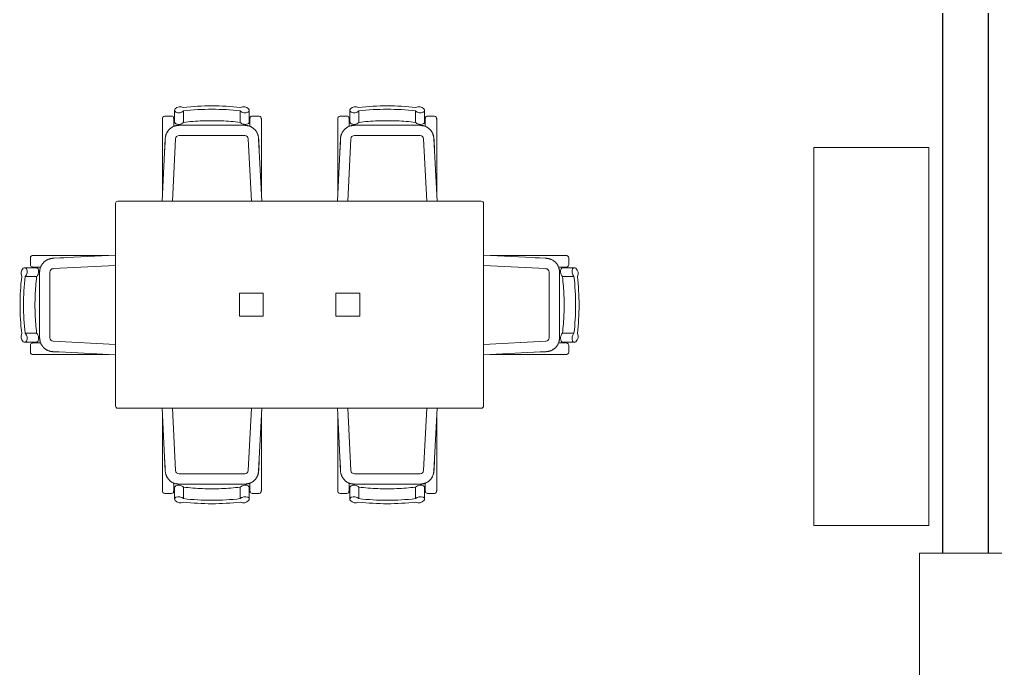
# Model space of a CAD drawing. Header units: inches. Extents: x 675 to 51927, y 19035 to 68555.
# Drawn here: x 22189 to 26431, y 58550 to 61371 of the extents above; entities that cross this region are included whole.
import ezdxf

# ---------------------------------------------------------------- set-up
doc = ezdxf.new("R2010")
doc.units = ezdxf.units.IN
doc.header["$LTSCALE"] = 0.5
doc.header["$MEASUREMENT"] = 0
for name, color, linetype, lineweight in [('00I-FURN', 30, 'Continuous', 9), ('Column', 192, 'Continuous', 13), ('Wall', 113, 'Continuous', 50)]:
    doc.layers.add(name, color=color, linetype=linetype, lineweight=lineweight)

msp = doc.modelspace()

# ---------------------------------------------------------------- linework, layer by layer
at = {"layer": '00I-FURN'}
for p, q in [((22863.2, 60976.5), (22863.2, 60926.6)), ((22902.2, 60974.1), (22902.2, 60924.2)), ((23148.6, 60924.2), (23148.6, 60974.1)), ((23187.6, 60926.6), (23187.6, 60976.5)), ((23625.2, 60976.5), (23625.2, 60926.6)), ((23664.2, 60974.1), (23664.2, 60924.2)), ((23910.6, 60924.2), (23910.6, 60974.1)), ((23949.6, 60926.6), (23949.6, 60976.5)), ((22820.4, 60951.4), (22850.4, 60951.4)), ((22863.3, 60943.8), (22857.4, 60943.8)), ((22860, 60933.8), (22863.2, 60933.8)), ((23193.5, 60943.8), (23187.5, 60943.8)), ((23187.6, 60933.8), (23190.9, 60933.8)), ((23200.4, 60951.4), (23230.4, 60951.4)), ((23612.4, 60951.4), (23582.4, 60951.4)), ((23625.3, 60943.8), (23619.4, 60943.8)), ((23622, 60933.8), (23625.2, 60933.8)), ((23955.5, 60943.8), (23949.5, 60943.8)), ((23949.6, 60933.8), (23952.9, 60933.8)), ((23992.4, 60951.4), (23962.4, 60951.4)), ((22833.6, 60883.6), (22832.1, 60881.5)), ((23168.4, 60911.4), (22882.5, 60911.4)), ((23930.4, 60911.4), (23644.5, 60911.4)), ((23981.3, 60880.6), (23979.9, 60882.8)), ((22822.6, 60854.4), (22808.9, 60581.3)), ((22821.8, 60848.6), (22820.3, 60805.4)), ((22867.5, 60852.1), (22854, 60581.3)), ((22882.5, 60866.4), (23168.4, 60866.4)), ((23196.9, 60581.3), (23183.3, 60852.1)), ((23241.9, 60581.3), (23228.3, 60854.4)), ((23230.5, 60805.4), (23229, 60848.6)), ((23584.6, 60854.4), (23570.9, 60581.3)), ((23583.8, 60848.6), (23582.3, 60805.4)), ((23629.5, 60852.1), (23616, 60581.3)), ((23644.5, 60866.4), (23930.4, 60866.4)), ((23945.3, 60852.1), (23958.9, 60581.3)), ((24003.9, 60581.3), (23990.3, 60854.4)), ((23992.5, 60805.4), (23991, 60848.6)), ((26141.4, 60815.5), (25641.4, 60815.5)), ((25641.4, 60815.5), (25641.4, 59171.3)), ((26141.4, 59171.3), (26141.4, 60815.5)), ((24196.4, 60581.3), (22616.4, 60581.3)), ((22606.4, 60571.3), (22606.4, 59691.3)), ((24206.4, 59691.3), (24206.4, 60571.3)), ((22236.4, 60335.3), (22236.4, 60305.3)), ((22606.4, 60346.8), (22333.4, 60333.2)), ((22382.3, 60335.4), (22339.1, 60333.9)), ((24479.5, 60333.2), (24206.4, 60346.8)), ((24473.7, 60333.9), (24430.5, 60335.4)), ((24576.5, 60305.3), (24576.5, 60335.3)), ((22261.2, 60292.5), (22211.2, 60292.5)), ((22244, 60298.3), (22244, 60292.4)), ((22254, 60292.5), (22254, 60295.7)), ((22606.4, 60301.8), (22335.6, 60288.2)), ((24477.2, 60288.2), (24206.4, 60301.8)), ((24601.6, 60292.5), (24551.7, 60292.5)), ((24558.9, 60295.7), (24558.9, 60292.5)), ((24568.9, 60292.4), (24568.9, 60298.3)), ((22263.5, 60253.5), (22213.6, 60253.5)), ((22276.4, 60273.2), (22276.4, 59987.4)), ((22321.4, 59987.4), (22321.4, 60273.2)), ((24491.5, 60273.2), (24491.5, 59987.4)), ((24536.5, 59987.4), (24536.5, 60273.2)), ((24599.3, 60253.5), (24549.3, 60253.5)), ((23145.2, 60181.3), (23248.7, 60181.3)), ((23145.2, 60081.3), (23145.2, 60181.3)), ((23248.7, 60081.3), (23248.7, 60181.3)), ((23564.1, 60181.3), (23667.7, 60181.3)), ((23564.1, 60181.3), (23564.1, 60081.3)), ((23667.7, 60081.3), (23667.7, 60181.3)), ((23248.7, 60081.3), (23145.2, 60081.3)), ((23667.7, 60081.3), (23564.1, 60081.3)), ((22213.6, 60007.1), (22263.5, 60007.1)), ((24549.3, 60007.1), (24599.3, 60007.1)), ((22211.2, 59968.1), (22261.2, 59968.1)), ((22236.4, 59925.3), (22236.4, 59955.3)), ((22244, 59968.2), (22244, 59962.3)), ((22254, 59964.9), (22254, 59968.1)), ((22606.4, 59958.9), (22335.6, 59972.4)), ((24206.4, 59958.9), (24477.2, 59972.4)), ((24551.7, 59968.1), (24601.6, 59968.1)), ((24558.9, 59968.1), (24558.9, 59964.9)), ((24568.9, 59962.3), (24568.9, 59968.2)), ((24576.5, 59955.3), (24576.5, 59925.3)), ((22304.1, 59938.4), (22306.3, 59937)), ((22333.4, 59927.5), (22606.4, 59913.8)), ((22339.1, 59926.7), (22382.3, 59925.2)), ((24206.4, 59913.8), (24479.5, 59927.5)), ((24430.5, 59925.2), (24473.7, 59926.7)), ((24505.7, 59936.4), (24507.9, 59937.9)), ((22616.4, 59681.3), (24196.4, 59681.3)), ((22808.9, 59681.3), (22822.6, 59408.3)), ((22867.5, 59410.5), (22854, 59681.3)), ((23196.9, 59681.3), (23183.3, 59410.5)), ((23228.3, 59408.3), (23241.9, 59681.3)), ((23570.9, 59681.3), (23584.6, 59408.3)), ((23629.5, 59410.5), (23616, 59681.3)), ((23945.3, 59410.5), (23958.9, 59681.3)), ((23990.3, 59408.3), (24003.9, 59681.3)), ((22820.3, 59457.2), (22821.8, 59414)), ((23229, 59414), (23230.5, 59457.2)), ((23582.3, 59457.2), (23583.8, 59414)), ((23991, 59414), (23992.5, 59457.2)), ((22882.5, 59396.3), (23168.4, 59396.3)), ((23930.4, 59396.3), (23644.5, 59396.3)), ((22831.6, 59382), (22833, 59379.8)), ((22882.5, 59351.3), (23168.4, 59351.3)), ((23644.5, 59351.3), (23930.4, 59351.3)), ((23979.3, 59379), (23980.8, 59381.1)), ((22850.4, 59311.3), (22820.4, 59311.3)), ((22857.4, 59318.8), (22863.3, 59318.8)), ((22863.2, 59328.8), (22860, 59328.8)), ((22863.2, 59336), (22863.2, 59286.1)), ((22902.2, 59338.4), (22902.2, 59288.5)), ((23148.6, 59288.5), (23148.6, 59338.4)), ((23187.5, 59318.8), (23193.5, 59318.8)), ((23187.6, 59286.1), (23187.6, 59336)), ((23190.9, 59328.8), (23187.6, 59328.8)), ((23200.4, 59311.3), (23230.4, 59311.3)), ((23612.4, 59311.3), (23582.4, 59311.3)), ((23619.4, 59318.8), (23625.3, 59318.8)), ((23625.2, 59328.8), (23622, 59328.8)), ((23625.2, 59336), (23625.2, 59286.1)), ((23664.2, 59338.4), (23664.2, 59288.5)), ((23910.6, 59288.5), (23910.6, 59338.4)), ((23949.5, 59318.8), (23955.5, 59318.8)), ((23949.6, 59286.1), (23949.6, 59336)), ((23952.9, 59328.8), (23949.6, 59328.8)), ((23962.4, 59311.3), (23992.4, 59311.3)), ((25641.4, 59171.3), (26141.4, 59171.3))]:
    msp.add_line(p, q, dxfattribs=at)
at = {"layer": '00I-FURN', "flags": 128}
for points in [[(22810.4, 60941.4), (22810.4, 60611.4)], [(22860.4, 60907.1), (22860.4, 60941.4)], [(23190.4, 60941.4), (23190.4, 60908.2)], [(23240.4, 60611.4), (23240.4, 60941.4)], [(23572.4, 60941.4), (23572.4, 60611.4)], [(23622.4, 60907.1), (23622.4, 60941.4)], [(23952.4, 60941.4), (23952.4, 60908.2)], [(24002.4, 60611.4), (24002.4, 60941.4)], [(22882.5, 60911.4), (22880.1, 60911.3), (22877.7, 60911.2), (22875.3, 60910.9), (22872.9, 60910.6), (22870.6, 60910.2), (22868.2, 60909.6), (22865.9, 60909), (22863.6, 60908.3), (22861.4, 60907.5), (22859.1, 60906.6), (22857, 60905.6), (22854.8, 60904.6), (22852.7, 60903.4), (22850.6, 60902.2), (22848.6, 60900.9), (22846.7, 60899.5), (22844.8, 60898), (22842.9, 60896.5), (22841.2, 60894.8), (22839.5, 60893.2), (22837.8, 60891.4), (22836.3, 60889.6), (22834.8, 60887.7), (22833.4, 60885.8), (22832, 60883.8), (22830.8, 60881.7), (22829.6, 60879.6), (22828.5, 60877.5), (22827.5, 60875.3), (22826.6, 60873.1), (22825.8, 60870.8), (22825, 60868.6), (22824.4, 60866.2), (22823.8, 60863.9), (22823.4, 60861.6), (22823, 60859.2), (22822.8, 60856.8), (22822.6, 60854.4), (22822.6, 60854.4)], [(22886.8, 60911.4), (22884.2, 60911.3), (22881.6, 60911.1), (22879, 60910.9), (22876.5, 60910.5), (22873.9, 60910.1), (22871.4, 60909.5), (22868.8, 60908.8), (22867.5, 60908.4)], [(23183, 60908.5), (23180.5, 60909.2), (23178, 60909.8), (23175.4, 60910.4), (23172.9, 60910.8), (23170.3, 60911.1), (23167.7, 60911.3), (23165.1, 60911.3), (23164.1, 60911.4)], [(23228.3, 60854.4), (23228.1, 60856.7), (23227.9, 60859.1), (23227.5, 60861.5), (23227, 60863.9), (23226.5, 60866.2), (23225.9, 60868.5), (23225.1, 60870.8), (23224.3, 60873.1), (23223.4, 60875.3), (23222.4, 60877.5), (23221.3, 60879.6), (23220.1, 60881.7), (23218.9, 60883.7), (23217.5, 60885.7), (23216.1, 60887.7), (23214.6, 60889.5), (23213.1, 60891.4), (23211.4, 60893.1), (23209.7, 60894.8), (23208, 60896.4), (23206.1, 60898), (23204.2, 60899.5), (23202.3, 60900.8), (23200.3, 60902.2), (23198.2, 60903.4), (23196.1, 60904.6), (23194, 60905.6), (23191.8, 60906.6), (23189.5, 60907.5), (23187.3, 60908.3), (23185, 60909), (23182.7, 60909.6), (23180.3, 60910.2), (23178, 60910.6), (23175.6, 60910.9), (23173.2, 60911.2), (23170.8, 60911.3), (23168.4, 60911.4), (23168.4, 60911.4)], [(23644.5, 60911.4), (23642.1, 60911.3), (23639.7, 60911.2), (23637.3, 60910.9), (23634.9, 60910.6), (23632.6, 60910.2), (23630.2, 60909.6), (23627.9, 60909), (23625.6, 60908.3), (23623.4, 60907.5), (23621.1, 60906.6), (23618.9, 60905.6), (23616.8, 60904.6), (23614.7, 60903.4), (23612.6, 60902.2), (23610.6, 60900.9), (23608.7, 60899.5), (23606.8, 60898), (23604.9, 60896.5), (23603.2, 60894.8), (23601.5, 60893.2), (23599.8, 60891.4), (23598.3, 60889.6), (23596.8, 60887.7), (23595.4, 60885.8), (23594, 60883.8), (23592.8, 60881.7), (23591.6, 60879.6), (23590.5, 60877.5), (23589.5, 60875.3), (23588.6, 60873.1), (23587.8, 60870.8), (23587, 60868.6), (23586.4, 60866.2), (23585.8, 60863.9), (23585.4, 60861.6), (23585, 60859.2), (23584.8, 60856.8), (23584.6, 60854.4), (23584.6, 60854.4)], [(23648.8, 60911.4), (23646.2, 60911.3), (23643.6, 60911.1), (23641, 60910.9), (23638.4, 60910.5), (23635.9, 60910.1), (23633.4, 60909.5), (23630.8, 60908.8), (23629.6, 60908.4)], [(23945, 60908.5), (23942.5, 60909.2), (23940, 60909.8), (23937.4, 60910.4), (23934.9, 60910.8), (23932.3, 60911.1), (23929.7, 60911.3), (23927.1, 60911.3), (23926.1, 60911.4)], [(23990.3, 60854.4), (23990.1, 60856.7), (23989.8, 60859.1), (23989.5, 60861.5), (23989, 60863.9), (23988.5, 60866.2), (23987.8, 60868.5), (23987.1, 60870.8), (23986.3, 60873.1), (23985.4, 60875.3), (23984.4, 60877.5), (23983.3, 60879.6), (23982.1, 60881.7), (23980.9, 60883.7), (23979.5, 60885.7), (23978.1, 60887.7), (23976.6, 60889.5), (23975.1, 60891.4), (23973.4, 60893.1), (23971.7, 60894.8), (23970, 60896.4), (23968.1, 60898), (23966.2, 60899.5), (23964.3, 60900.8), (23962.3, 60902.2), (23960.2, 60903.4), (23958.1, 60904.6), (23956, 60905.6), (23953.8, 60906.6), (23951.5, 60907.5), (23949.3, 60908.3), (23947, 60909), (23944.7, 60909.6), (23942.3, 60910.2), (23940, 60910.6), (23937.6, 60910.9), (23935.2, 60911.2), (23932.8, 60911.3), (23930.4, 60911.4), (23930.4, 60911.4)], [(22826.2, 60869.9), (22825.3, 60867.5), (22824.5, 60865), (22823.8, 60862.5), (22823.2, 60860), (22822.8, 60857.4), (22822.4, 60854.8), (22822.1, 60852.3), (22821.9, 60849.7), (22821.8, 60848.6)], [(23229, 60848.6), (23228.9, 60851.2), (23228.6, 60853.8), (23228.3, 60856.4), (23227.8, 60858.9), (23227.3, 60861.5), (23226.6, 60864), (23225.9, 60866.5), (23225, 60868.9), (23224.4, 60870.6)], [(23588.2, 60869.9), (23587.3, 60867.5), (23586.5, 60865), (23585.8, 60862.5), (23585.2, 60860), (23584.7, 60857.4), (23584.4, 60854.8), (23584.1, 60852.3), (23583.9, 60849.7), (23583.8, 60848.6)], [(23991, 60848.6), (23990.9, 60851.2), (23990.6, 60853.8), (23990.3, 60856.4), (23989.8, 60858.9), (23989.3, 60861.5), (23988.6, 60864), (23987.9, 60866.5), (23987, 60868.9), (23986.4, 60870.6)], [(22576.4, 60345.3), (22246.4, 60345.3)], [(22333.4, 60333.2), (22331, 60333), (22328.6, 60332.7), (22326.2, 60332.4), (22323.9, 60331.9), (22321.5, 60331.4), (22319.2, 60330.7), (22316.9, 60330), (22314.7, 60329.2), (22312.5, 60328.3), (22310.3, 60327.3), (22308.1, 60326.2), (22306.1, 60325), (22304, 60323.7), (22302, 60322.4), (22300.1, 60321), (22298.2, 60319.5), (22296.4, 60317.9), (22294.6, 60316.3), (22292.9, 60314.6), (22291.3, 60312.8), (22289.8, 60311), (22288.3, 60309.1), (22286.9, 60307.2), (22285.6, 60305.1), (22284.3, 60303.1), (22283.2, 60301), (22282.1, 60298.8), (22281.1, 60296.6), (22280.2, 60294.4), (22279.4, 60292.2), (22278.7, 60289.9), (22278.1, 60287.5), (22277.6, 60285.2), (22277.2, 60282.8), (22276.8, 60280.5), (22276.6, 60278.1), (22276.4, 60275.7), (22276.4, 60273.3), (22276.4, 60273.2)], [(22339.1, 60333.9), (22336.5, 60333.8), (22333.9, 60333.5), (22331.4, 60333.2), (22328.8, 60332.7), (22326.3, 60332.2), (22323.7, 60331.5), (22321.2, 60330.7), (22318.8, 60329.9), (22317.1, 60329.2)], [(24566.5, 60345.3), (24236.5, 60345.3)], [(24495, 60329.5), (24492.6, 60330.4), (24490.1, 60331.2), (24487.6, 60331.9), (24485.1, 60332.5), (24482.5, 60333), (24480, 60333.4), (24477.4, 60333.7), (24474.8, 60333.9), (24473.7, 60333.9)], [(24536.5, 60273.2), (24536.4, 60275.6), (24536.3, 60278), (24536, 60280.4), (24535.7, 60282.8), (24535.3, 60285.2), (24534.8, 60287.5), (24534.1, 60289.8), (24533.4, 60292.1), (24532.6, 60294.4), (24531.7, 60296.6), (24530.8, 60298.8), (24529.7, 60300.9), (24528.5, 60303), (24527.3, 60305.1), (24526, 60307.1), (24524.6, 60309.1), (24523.1, 60311), (24521.6, 60312.8), (24520, 60314.6), (24518.3, 60316.3), (24516.5, 60317.9), (24514.7, 60319.5), (24512.8, 60321), (24510.9, 60322.4), (24508.9, 60323.7), (24506.9, 60325), (24504.8, 60326.2), (24502.6, 60327.2), (24500.4, 60328.2), (24498.2, 60329.2), (24496, 60330), (24493.7, 60330.7), (24491.4, 60331.4), (24489, 60331.9), (24486.7, 60332.4), (24484.3, 60332.7), (24481.9, 60333), (24479.5, 60333.2), (24479.5, 60333.2)], [(22246.4, 60295.3), (22279.5, 60295.3)], [(22279.2, 60287.9), (22278.5, 60285.4), (22277.9, 60282.9), (22277.4, 60280.3), (22277, 60277.7), (22276.7, 60275.2), (22276.5, 60272.6), (22276.4, 60270), (22276.4, 60268.9)], [(24532.2, 60295.3), (24566.5, 60295.3)], [(24536.5, 60268.9), (24536.4, 60271.5), (24536.3, 60274.1), (24536, 60276.7), (24535.7, 60279.3), (24535.2, 60281.8), (24534.6, 60284.4), (24533.9, 60286.9), (24533.6, 60288.2)], [(22276.4, 59991.7), (22276.4, 59989.1), (22276.6, 59986.5), (22276.8, 59983.9), (22277.2, 59981.3), (22277.7, 59978.8), (22278.2, 59976.2), (22278.9, 59973.7), (22279.3, 59972.4)], [(22276.4, 59987.4), (22276.4, 59985), (22276.6, 59982.6), (22276.8, 59980.2), (22277.1, 59977.8), (22277.6, 59975.5), (22278.1, 59973.1), (22278.7, 59970.8), (22279.4, 59968.5), (22280.2, 59966.2), (22281.1, 59964), (22282.1, 59961.8), (22283.2, 59959.7), (22284.3, 59957.6), (22285.5, 59955.5), (22286.9, 59953.5), (22288.3, 59951.6), (22289.7, 59949.7), (22291.3, 59947.8), (22292.9, 59946), (22294.6, 59944.3), (22296.3, 59942.7), (22298.2, 59941.1), (22300, 59939.6), (22302, 59938.2), (22304, 59936.9), (22306, 59935.6), (22308.1, 59934.5), (22310.2, 59933.4), (22312.4, 59932.4), (22314.6, 59931.5), (22316.9, 59930.6), (22319.2, 59929.9), (22321.5, 59929.3), (22323.8, 59928.7), (22326.2, 59928.3), (22328.6, 59927.9), (22330.9, 59927.6), (22333.3, 59927.5), (22333.4, 59927.5)], [(24479.5, 59927.5), (24481.9, 59927.6), (24484.3, 59927.9), (24486.6, 59928.2), (24489, 59928.7), (24491.3, 59929.2), (24493.6, 59929.9), (24495.9, 59930.6), (24498.2, 59931.4), (24500.4, 59932.4), (24502.6, 59933.4), (24504.7, 59934.4), (24506.8, 59935.6), (24508.9, 59936.9), (24510.9, 59938.2), (24512.8, 59939.6), (24514.7, 59941.1), (24516.5, 59942.7), (24518.2, 59944.3), (24519.9, 59946), (24521.6, 59947.8), (24523.1, 59949.6), (24524.6, 59951.5), (24526, 59953.5), (24527.3, 59955.5), (24528.5, 59957.5), (24529.7, 59959.6), (24530.7, 59961.8), (24531.7, 59964), (24532.6, 59966.2), (24533.4, 59968.5), (24534.1, 59970.8), (24534.7, 59973.1), (24535.3, 59975.4), (24535.7, 59977.8), (24536, 59980.2), (24536.3, 59982.5), (24536.4, 59984.9), (24536.5, 59987.3), (24536.5, 59987.4)], [(24533.7, 59972.7), (24534.4, 59975.2), (24535, 59977.8), (24535.5, 59980.3), (24535.9, 59982.9), (24536.2, 59985.5), (24536.3, 59986.7)], [(24536.4, 59988.1), (24536.5, 59990.7), (24536.5, 59991.7)], [(22280.6, 59965.3), (22246.4, 59965.3)], [(24566.5, 59965.3), (24533.3, 59965.3)], [(22246.4, 59915.3), (22576.4, 59915.3)], [(22317.8, 59931.1), (22320.3, 59930.2), (22322.7, 59929.4), (22325.2, 59928.7), (22327.8, 59928.1), (22330.3, 59927.6), (22332.9, 59927.2), (22335.5, 59927), (22338.1, 59926.8), (22339.1, 59926.7)], [(24236.5, 59915.3), (24566.5, 59915.3)], [(24473.7, 59926.7), (24476.3, 59926.9), (24478.9, 59927.1), (24481.5, 59927.5), (24484.1, 59927.9), (24486.6, 59928.5), (24489.1, 59929.1), (24491.6, 59929.9), (24494.1, 59930.7), (24495.7, 59931.4)], [(22810.4, 59651.3), (22810.4, 59321.3)], [(23240.4, 59321.3), (23240.4, 59651.3)], [(23572.4, 59651.3), (23572.4, 59321.3)], [(24002.4, 59321.3), (24002.4, 59651.3)], [(22821.8, 59414), (22822, 59411.4), (22822.2, 59408.8), (22822.6, 59406.2), (22823, 59403.7), (22823.6, 59401.1), (22824.2, 59398.6), (22825, 59396.1), (22825.9, 59393.7), (22826.5, 59392.1)], [(22822.6, 59408.3), (22822.8, 59405.9), (22823, 59403.5), (22823.4, 59401.1), (22823.8, 59398.8), (22824.4, 59396.4), (22825, 59394.1), (22825.7, 59391.8), (22826.6, 59389.6), (22827.5, 59387.3), (22828.5, 59385.2), (22829.6, 59383), (22830.7, 59380.9), (22832, 59378.9), (22833.3, 59376.9), (22834.7, 59374.9), (22836.2, 59373.1), (22837.8, 59371.2), (22839.4, 59369.5), (22841.1, 59367.8), (22842.9, 59366.2), (22844.7, 59364.6), (22846.6, 59363.2), (22848.6, 59361.8), (22850.6, 59360.4), (22852.7, 59359.2), (22854.8, 59358.1), (22856.9, 59357), (22859.1, 59356), (22861.3, 59355.1), (22863.6, 59354.3), (22865.9, 59353.6), (22868.2, 59353), (22870.5, 59352.5), (22872.9, 59352), (22875.3, 59351.7), (22877.7, 59351.5), (22880.1, 59351.3), (22882.5, 59351.3), (22882.5, 59351.3)], [(23168.4, 59351.3), (23170.8, 59351.3), (23173.2, 59351.4), (23175.5, 59351.7), (23177.9, 59352), (23180.3, 59352.5), (23182.6, 59353), (23184.9, 59353.6), (23187.2, 59354.3), (23189.5, 59355.1), (23191.7, 59356), (23193.9, 59357), (23196.1, 59358), (23198.2, 59359.2), (23200.2, 59360.4), (23202.2, 59361.7), (23204.2, 59363.1), (23206.1, 59364.6), (23207.9, 59366.1), (23209.7, 59367.8), (23211.4, 59369.5), (23213, 59371.2), (23214.6, 59373), (23216.1, 59374.9), (23217.5, 59376.8), (23218.8, 59378.8), (23220.1, 59380.9), (23221.3, 59383), (23222.4, 59385.1), (23223.4, 59387.3), (23224.3, 59389.5), (23225.1, 59391.8), (23225.8, 59394.1), (23226.5, 59396.4), (23227, 59398.7), (23227.5, 59401.1), (23227.8, 59403.4), (23228.1, 59405.8), (23228.3, 59408.2), (23228.3, 59408.3)], [(23224.6, 59392.7), (23225.5, 59395.1), (23226.3, 59397.6), (23227, 59400.1), (23227.6, 59402.7), (23228.1, 59405.2), (23228.5, 59407.8), (23228.8, 59410.4), (23229, 59413), (23229, 59414)], [(23583.8, 59414), (23584, 59411.4), (23584.2, 59408.8), (23584.6, 59406.2), (23585, 59403.7), (23585.6, 59401.1), (23586.2, 59398.6), (23587, 59396.1), (23587.9, 59393.7), (23588.5, 59392)], [(23584.6, 59408.3), (23584.7, 59405.9), (23585, 59403.5), (23585.4, 59401.1), (23585.8, 59398.8), (23586.4, 59396.4), (23587, 59394.1), (23587.7, 59391.8), (23588.6, 59389.6), (23589.5, 59387.3), (23590.5, 59385.2), (23591.6, 59383), (23592.7, 59380.9), (23594, 59378.9), (23595.3, 59376.9), (23596.7, 59374.9), (23598.2, 59373.1), (23599.8, 59371.2), (23601.4, 59369.5), (23603.1, 59367.8), (23604.9, 59366.2), (23606.7, 59364.6), (23608.6, 59363.2), (23610.6, 59361.8), (23612.6, 59360.4), (23614.6, 59359.2), (23616.8, 59358.1), (23618.9, 59357), (23621.1, 59356), (23623.3, 59355.1), (23625.6, 59354.3), (23627.9, 59353.6), (23630.2, 59353), (23632.5, 59352.5), (23634.9, 59352), (23637.3, 59351.7), (23639.7, 59351.5), (23642.1, 59351.3), (23644.5, 59351.3), (23644.5, 59351.3)], [(23930.4, 59351.3), (23932.8, 59351.3), (23935.1, 59351.4), (23937.5, 59351.7), (23939.9, 59352), (23942.3, 59352.5), (23944.6, 59353), (23946.9, 59353.6), (23949.2, 59354.3), (23951.5, 59355.1), (23953.7, 59356), (23955.9, 59357), (23958.1, 59358), (23960.2, 59359.2), (23962.2, 59360.4), (23964.2, 59361.7), (23966.2, 59363.1), (23968.1, 59364.6), (23969.9, 59366.1), (23971.7, 59367.8), (23973.4, 59369.5), (23975, 59371.2), (23976.6, 59373), (23978.1, 59374.9), (23979.5, 59376.8), (23980.8, 59378.8), (23982.1, 59380.9), (23983.3, 59383), (23984.4, 59385.1), (23985.4, 59387.3), (23986.3, 59389.5), (23987.1, 59391.8), (23987.8, 59394.1), (23988.5, 59396.4), (23989, 59398.7), (23989.5, 59401.1), (23989.8, 59403.4), (23990.1, 59405.8), (23990.3, 59408.2), (23990.3, 59408.3)], [(23986.6, 59392.7), (23987.5, 59395.1), (23988.3, 59397.6), (23989, 59400.1), (23989.6, 59402.7), (23990.1, 59405.2), (23990.5, 59407.8), (23990.8, 59410.4), (23991, 59413), (23991, 59414)], [(22860.4, 59321.3), (22860.4, 59354.4)], [(22867.9, 59354.1), (22870.4, 59353.4), (22872.9, 59352.8), (22875.4, 59352.3), (22878, 59351.9), (22880.6, 59351.6), (22882.5, 59351.4)], [(22882.8, 59351.4), (22883.2, 59351.4), (22885.8, 59351.3), (22886.8, 59351.3)], [(23164.1, 59351.3), (23166.7, 59351.3), (23169.3, 59351.5), (23171.8, 59351.7), (23174.4, 59352.1), (23177, 59352.6), (23179.5, 59353.1), (23182, 59353.8), (23183.3, 59354.2)], [(23190.4, 59355.5), (23190.4, 59321.3)], [(23622.4, 59321.3), (23622.4, 59354.4)], [(23629.8, 59354.1), (23632.4, 59353.4), (23634.9, 59352.8), (23637.4, 59352.3), (23640, 59351.9), (23642.6, 59351.6), (23643.9, 59351.5)], [(23645.2, 59351.4), (23647.8, 59351.3), (23648.8, 59351.3)], [(23926.1, 59351.3), (23928.7, 59351.3), (23931.2, 59351.5), (23933.8, 59351.7), (23936.4, 59352.1), (23939, 59352.6), (23941.5, 59353.1), (23944, 59353.8), (23945.3, 59354.2)], [(23952.4, 59355.5), (23952.4, 59321.3)]]:
    msp.add_lwpolyline(points, dxfattribs=at)
at = {"layer": '00I-FURN'}
for centre, radius, start, end in [((22820.4, 60941.4), 10, 90, 195), ((22850.4, 60941.4), 10, 15, 90), ((23200.4, 60941.4), 10, 90, 165), ((23230.4, 60941.4), 10, 345, 90), ((23582.4, 60941.4), 10, 90, 195), ((23612.4, 60941.4), 10, 15, 90), ((23962.4, 60941.4), 10, 90, 165), ((23992.4, 60941.4), 10, 345, 90), ((22882.5, 60851.4), 60, 102.4512, 105.3681), ((23168.4, 60851.4), 60, 74.7198, 77.5488), ((23644.5, 60851.4), 60, 102.4512, 105.2802), ((23930.4, 60851.4), 60, 74.6319, 77.5488), ((22882.5, 60851.4), 60, 161.8573, 164.6864), ((22882.5, 60851.4), 15, 90, 177.1376), ((23168.4, 60851.4), 15, 2.8624, 90), ((23168.4, 60851.4), 60, 15.3136, 18.2305), ((23644.5, 60851.4), 60, 161.7695, 164.6864), ((23644.5, 60851.4), 15, 90, 177.1376), ((23930.4, 60851.4), 15, 2.8624, 90), ((23930.4, 60851.4), 60, 15.3136, 18.1427), ((22616.4, 60571.3), 10, 90, 180), ((24196.4, 60571.3), 10, 0, 90), ((22246.4, 60335.3), 10, 75, 180), ((22336.4, 60273.2), 60, 105.3136, 108.2305), ((24476.5, 60273.2), 60, 71.7695, 74.6864), ((24566.5, 60335.3), 10, 0, 105), ((22246.4, 60305.3), 10, 180, 255), ((22336.4, 60273.2), 60, 164.7198, 167.5488), ((22336.4, 60273.2), 15, 92.8624, 180), ((24476.5, 60273.2), 15, 0, 87.1376), ((24476.5, 60273.2), 60, 12.4512, 15.2802), ((24566.5, 60305.3), 10, 285, 0), ((22336.4, 59987.4), 15, 180, 267.1376), ((24476.5, 59987.4), 15, 272.8624, 0), ((22246.4, 59955.3), 10, 105, 180), ((22336.4, 59987.4), 60, 192.4512, 195.3681), ((24476.5, 59987.4), 60, 344.6319, 347.5488), ((24566.5, 59955.3), 10, 0, 75), ((22246.4, 59925.3), 10, 180, 285), ((22336.4, 59987.4), 60, 251.8573, 254.6864), ((24476.5, 59987.4), 60, 285.3136, 288.1427), ((24566.5, 59925.3), 10, 255, 0), ((22616.4, 59691.3), 10, 180, 270), ((24196.4, 59691.3), 10, 270, 0), ((22882.5, 59411.3), 60, 195.3136, 198.1427), ((22882.5, 59411.3), 15, 182.8624, 270), ((23168.4, 59411.3), 15, 270, 357.1376), ((23168.4, 59411.3), 60, 341.7695, 344.6864), ((23644.5, 59411.3), 60, 195.3136, 198.2305), ((23644.5, 59411.3), 15, 182.8624, 270), ((23930.4, 59411.3), 15, 270, 357.1376), ((23930.4, 59411.3), 60, 341.8573, 344.6864), ((22882.5, 59411.3), 60, 254.6319, 257.5488), ((23168.4, 59411.3), 60, 282.4512, 285.2802), ((23644.5, 59411.3), 60, 254.7198, 257.5488), ((23930.4, 59411.3), 60, 282.4512, 285.3681), ((22820.4, 59321.3), 10, 165, 270), ((22850.4, 59321.3), 10, 270, 345), ((23200.4, 59321.3), 10, 195, 270), ((23230.4, 59321.3), 10, 270, 15), ((23582.4, 59321.3), 10, 165, 270), ((23612.4, 59321.3), 10, 270, 345), ((23962.4, 59321.3), 10, 195, 270), ((23992.4, 59321.3), 10, 270, 15)]:
    msp.add_arc(centre, radius, start, end, dxfattribs=at)
for centre, major_axis, start_param, end_param in [((22872.4, 60976.5), (-9.19, 0), 5.522997, 7.432387), ((22887.7, 60962), (-30.3, 0), 4.252239, 5.522997), ((22881, 60995.7), (-30.3, 0), 1.149202, 2.346443), ((23025.4, 59924.7), (-1075.6, 0), 4.596579, 4.828199), ((23025.4, 59924.7), (-1060.6, 0), 4.595979, 4.828799), ((23169.8, 60995.7), (-30.3, 0), 0.79515, 1.992391), ((23163.2, 60962), (-30.3, 0), 3.901781, 5.172539), ((23178.5, 60976.5), (-9.19, 0), 1.992391, 3.901781), ((23634.4, 60976.5), (-9.19, 0), 5.522997, 7.432387), ((23649.7, 60962), (-30.3, 0), 4.252239, 5.522997), ((23643, 60995.7), (-30.3, 0), 1.149202, 2.346443), ((23787.4, 59924.7), (-1075.6, 0), 4.596579, 4.828199), ((23787.4, 59924.7), (-1060.6, 0), 4.595979, 4.828799), ((23931.8, 60995.7), (-30.3, 0), 0.79515, 1.992391), ((23925.2, 60962), (-30.3, 0), 3.901781, 5.172539), ((23940.5, 60976.5), (-9.19, 0), 1.992391, 3.901781), ((22225.7, 60268), (0, -30.3), 3.901781, 5.172539), ((22211.2, 60283.3), (0, -9.19), 1.992391, 3.901781), ((22192.1, 60274.7), (0, -30.3), 0.79515, 1.992391), ((24620.8, 60274.7), (0, -30.3), 4.290794, 5.488035), ((24601.6, 60283.3), (0, -9.19), 2.381404, 4.290794), ((24587.1, 60268), (0, -30.3), 1.110647, 2.381404), ((23263, 60130.3), (0, -1075.6), 4.596579, 4.828199), ((23263, 60130.3), (0, -1060.6), 4.595979, 4.828799), ((23549.8, 60130.3), (0, -1060.6), 1.454386, 1.687206), ((23549.8, 60130.3), (0, -1075.6), 1.454987, 1.686606), ((22225.7, 59992.6), (0, -30.3), 4.252239, 5.522997), ((22192.1, 59985.9), (0, -30.3), 1.149202, 2.346443), ((24620.8, 59985.9), (0, -30.3), 3.936743, 5.133984), ((24587.1, 59992.6), (0, -30.3), 0.760189, 2.030946), ((22211.2, 59977.3), (0, -9.19), 5.522997, 7.432387), ((24601.6, 59977.3), (0, -9.19), 5.133984, 7.043374), ((22872.4, 59286.1), (-9.19, 0), 5.133984, 7.043374), ((22887.7, 59300.6), (-30.3, 0), 0.760189, 2.030946), ((22881, 59266.9), (-30.3, 0), 3.936743, 5.133984), ((23025.4, 60337.9), (-1075.6, 0), 1.454987, 1.686606), ((23025.4, 60337.9), (-1060.6, 0), 1.454386, 1.687206), ((23169.8, 59266.9), (-30.3, 0), 4.290794, 5.488035), ((23163.2, 59300.6), (-30.3, 0), 1.110647, 2.381404), ((23178.5, 59286.1), (-9.19, 0), 2.381404, 4.290794), ((23634.4, 59286.1), (-9.19, 0), 5.133984, 7.043374), ((23649.7, 59300.6), (-30.3, 0), 0.760189, 2.030946), ((23643, 59266.9), (-30.3, 0), 3.936743, 5.133984), ((23787.4, 60337.9), (-1075.6, 0), 1.454987, 1.686606), ((23787.4, 60337.9), (-1060.6, 0), 1.454386, 1.687206), ((23931.8, 59266.9), (-30.3, 0), 4.290794, 5.488035), ((23925.2, 59300.6), (-30.3, 0), 1.110647, 2.381404), ((23940.5, 59286.1), (-9.19, 0), 2.381404, 4.290794)]:
    msp.add_ellipse(centre, major_axis=major_axis, ratio=0.996175, start_param=start_param, end_param=end_param, dxfattribs=at)
for points in [[(22863.2, 60927), (22863.2, 60926.3), (22863.3, 60924.8), (22864, 60922.7), (22865.1, 60920.8), (22866.7, 60919.2), (22868, 60918.5), (22868.6, 60918.2)], [(22902.2, 60924.2), (22929.5, 60927.4), (22984.2, 60931.7), (23066.6, 60931.7), (23121.4, 60927.4), (23148.6, 60924.2)], [(23625.2, 60927), (23625.2, 60926.3), (23625.3, 60924.8), (23626, 60922.7), (23627.1, 60920.8), (23628.7, 60919.2), (23630, 60918.5), (23630.6, 60918.2)], [(23664.2, 60924.2), (23691.5, 60927.4), (23746.2, 60931.7), (23828.6, 60931.7), (23883.4, 60927.4), (23910.6, 60924.2)], [(24552.1, 60292.5), (24551.4, 60292.5), (24549.9, 60292.4), (24547.8, 60291.8), (24545.9, 60290.6), (24544.4, 60289), (24543.6, 60287.8), (24543.3, 60287.1)], [(22263.5, 60007.1), (22260.3, 60034.4), (22256.1, 60089.1), (22256.1, 60171.5), (22260.3, 60226.2), (22263.5, 60253.5)], [(24549.3, 60253.5), (24552.5, 60226.2), (24556.8, 60171.5), (24556.8, 60089.1), (24552.5, 60034.4), (24549.3, 60007.1)], [(22260.7, 59968.1), (22261.5, 59968.1), (22263, 59968.2), (22265.1, 59968.9), (22266.9, 59970), (22268.5, 59971.6), (22269.3, 59972.9), (22269.6, 59973.5)], [(23148.6, 59338.4), (23121.4, 59335.2), (23066.6, 59331), (22984.2, 59331), (22929.5, 59335.2), (22902.2, 59338.4)], [(23187.6, 59335.6), (23187.7, 59336.4), (23187.6, 59337.8), (23186.9, 59339.9), (23185.7, 59341.8), (23184.1, 59343.4), (23182.9, 59344.1), (23182.2, 59344.4)], [(23910.6, 59338.4), (23883.4, 59335.2), (23828.6, 59331), (23746.2, 59331), (23691.5, 59335.2), (23664.2, 59338.4)], [(23949.6, 59335.6), (23949.7, 59336.4), (23949.6, 59337.8), (23948.9, 59339.9), (23947.7, 59341.8), (23946.1, 59343.4), (23944.9, 59344.1), (23944.2, 59344.4)]]:
    msp.add_open_spline(points, degree=3, dxfattribs=at)
for points, knots in [([(22868.6, 60918.2), (22873.1, 60916.2), (22881.6, 60914.6), (22893.6, 60917.5), (22899.7, 60921.7), (22902.2, 60924.2)], [0, 0, 0, 0, 0.4, 0.7, 1, 1, 1, 1]), ([(23148.6, 60924.2), (23152.1, 60920.8), (23159.6, 60916.4), (23171.8, 60914.9), (23178.9, 60916.7), (23182.2, 60918.2)], [0, 0, 0, 0, 0.4, 0.7, 1, 1, 1, 1]), ([(23182.2, 60918.2), (23183.6, 60918.8), (23185.9, 60920.6), (23187.5, 60924), (23187.7, 60926.3), (23187.6, 60927)], [0, 0, 0, 0, 0.25, 0.5, 0.625, 0.625, 0.625, 0.625]), ([(23630.6, 60918.2), (23635.1, 60916.2), (23643.6, 60914.6), (23655.6, 60917.5), (23661.7, 60921.7), (23664.2, 60924.2)], [0, 0, 0, 0, 0.4, 0.7, 1, 1, 1, 1]), ([(23910.6, 60924.2), (23914.1, 60920.8), (23921.6, 60916.4), (23933.8, 60914.9), (23940.9, 60916.7), (23944.2, 60918.2)], [0, 0, 0, 0, 0.4, 0.7, 1, 1, 1, 1]), ([(23944.2, 60918.2), (23945.5, 60918.8), (23947.9, 60920.6), (23949.5, 60924), (23949.7, 60926.3), (23949.6, 60927)], [0, 0, 0, 0, 0.25, 0.5, 0.625, 0.625, 0.625, 0.625]), ([(22269.6, 60287.1), (22269, 60288.4), (22267.1, 60290.8), (22263.7, 60292.4), (22261.5, 60292.5), (22260.7, 60292.5)], [0, 0, 0, 0, 0.25, 0.5, 0.625, 0.625, 0.625, 0.625]), ([(22263.5, 60253.5), (22266.9, 60256.9), (22271.4, 60264.4), (22272.8, 60276.6), (22271, 60283.8), (22269.6, 60287.1)], [0, 0, 0, 0, 0.4, 0.7, 1, 1, 1, 1]), ([(24543.3, 60287.1), (24541.3, 60282.7), (24539.7, 60274.1), (24542.6, 60262.2), (24546.8, 60256.1), (24549.3, 60253.5)], [0, 0, 0, 0, 0.4, 0.7, 1, 1, 1, 1]), ([(22269.6, 59973.5), (22271.5, 59977.9), (22273.1, 59986.5), (22270.2, 59998.4), (22266.1, 60004.5), (22263.5, 60007.1)], [0, 0, 0, 0, 0.4, 0.7, 1, 1, 1, 1]), ([(24549.3, 60007.1), (24545.9, 60003.7), (24541.5, 59996.2), (24540, 59984), (24541.8, 59976.8), (24543.3, 59973.5)], [0, 0, 0, 0, 0.4, 0.7, 1, 1, 1, 1]), ([(24543.3, 59973.5), (24543.9, 59972.2), (24545.8, 59969.8), (24549.2, 59968.2), (24551.4, 59968.1), (24552.1, 59968.1)], [0, 0, 0, 0, 0.25, 0.5, 0.625, 0.625, 0.625, 0.625]), ([(22868.6, 59344.4), (22867.3, 59343.8), (22864.9, 59342), (22863.4, 59338.6), (22863.2, 59336.4), (22863.2, 59335.6)], [0, 0, 0, 0, 0.25, 0.5, 0.625, 0.625, 0.625, 0.625]), ([(22902.2, 59338.4), (22898.8, 59341.8), (22891.3, 59346.3), (22879.1, 59347.7), (22872, 59345.9), (22868.6, 59344.4)], [0, 0, 0, 0, 0.4, 0.7, 1, 1, 1, 1]), ([(23182.2, 59344.4), (23177.8, 59346.4), (23169.2, 59348), (23157.3, 59345.1), (23151.2, 59341), (23148.6, 59338.4)], [0, 0, 0, 0, 0.4, 0.7, 1, 1, 1, 1]), ([(23630.6, 59344.4), (23629.3, 59343.8), (23626.9, 59342), (23625.4, 59338.6), (23625.2, 59336.4), (23625.2, 59335.6)], [0, 0, 0, 0, 0.25, 0.5, 0.625, 0.625, 0.625, 0.625]), ([(23664.2, 59338.4), (23660.8, 59341.8), (23653.3, 59346.3), (23641.1, 59347.7), (23634, 59345.9), (23630.6, 59344.4)], [0, 0, 0, 0, 0.4, 0.7, 1, 1, 1, 1]), ([(23944.2, 59344.4), (23939.8, 59346.4), (23931.2, 59348), (23919.3, 59345.1), (23913.2, 59341), (23910.6, 59338.4)], [0, 0, 0, 0, 0.4, 0.7, 1, 1, 1, 1])]:
    msp.add_open_spline(points, degree=3, knots=knots, dxfattribs=at)
at = {"layer": 'Column'}
for p, q in [((26101.4, 59051.3), (26501.4, 59051.3)), ((26101.4, 58451.3), (26101.4, 59051.3))]:
    msp.add_line(p, q, dxfattribs=at)
at = {"layer": 'Wall', "lineweight": 30}
for p, q in [((26201.4, 64950.8), (26201.4, 59051.3)), ((26401.4, 59051.3), (26401.4, 64950.8))]:
    msp.add_line(p, q, dxfattribs=at)

doc.saveas('drawing.dxf')
